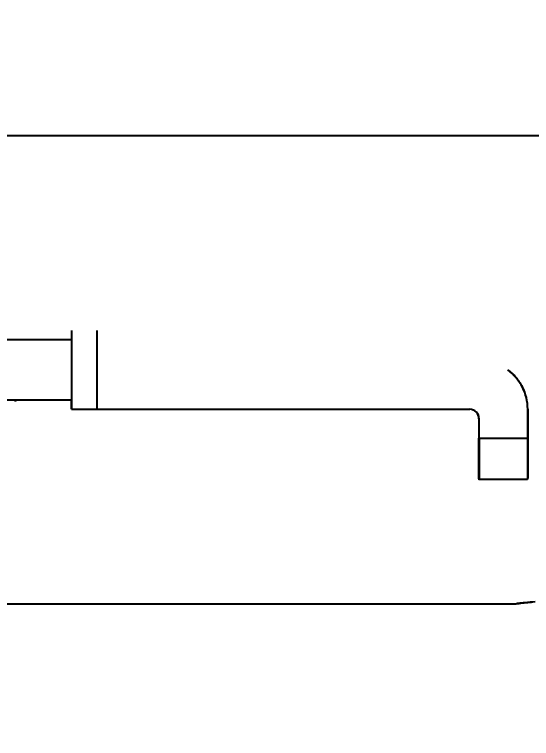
# Model space of a CAD drawing. Header units: millimetres. Extents: x -73584 to -37571, y -61249 to -50748.
# Drawn here: x -48123.2 to -48068, y -55437.5 to -55360.2 of the extents above; entities that cross this region are included whole.
import ezdxf

# ---------------------------------------------------------------- set-up
doc = ezdxf.new("R2010")
doc.units = ezdxf.units.MM
doc.header["$LTSCALE"] = 200
doc.header["$PDSIZE"] = -1
for name, color, linetype in [('23-D0489-B_TDXF_CONTINUOUS_LINE', 7, 'Continuous'), ('DEFAULT_5_DXF_CONTINUOUS_LINE', 7, 'Continuous'), ('DIM', 3, 'Continuous')]:
    doc.layers.add(name, color=color, linetype=linetype)
doc.styles.add('TSSD_Dimension', font='tssdeng.shx', dxfattribs={"width": 0.7, "bigfont": 'hztxt.shx'})
doc.dimstyles.new('TSSD_20_20', dxfattribs={"dimtxt": 60, "dimasz": 20, "dimexe": 20, "dimexo": 50, "dimgap": 20, "dimtad": 1, "dimdec": 0, "dimzin": 0, "dimdsep": 46, "dimtxsty": 'TSSD_Dimension', "dimblk": 'ARCHTICK', "dimcen": 0, "dimdle": 20, "dimclrt": 7, "dimadec": 0, "dimazin": 0, "dimtfac": 1, "dimtdec": 0, "dimtix": 1, "dimtmove": 2, "dimatfit": 3, "dimfxl": 1, "dimtolj": 1, "dimtzin": 0, "dimarcsym": 0})

# ---------------------------------------------------------------- blocks, each defined once
blk = doc.blocks.new('_ArchTick')
at = {"color": 0, "linetype": 'ByBlock'}
blk.add_lwpolyline([(-0.7071, -0.7071, 0.5, 0.5, 0), (0.7071, 0.7071, 0.5, 0.5, 0)], format="xyseb", dxfattribs=at)
blk = doc.blocks.new('*D695')
at = {"layer": 'Defpoints', "color": 0, "transparency": 16777216}
for p in [(-48319.696, -55360.208), (-47443.71, -55372.753), (-47443.71, -55715.197)]:
    blk.add_point(p, dxfattribs=at)
at = {"layer": 'DIM', "color": 0, "lineweight": -2, "transparency": 16777216}
for p, q in [((-48319.696, -55410.208), (-48319.696, -55735.197)), ((-47443.71, -55422.753), (-47443.71, -55735.197)), ((-48339.696, -55715.197), (-47423.71, -55715.197))]:
    blk.add_line(p, q, dxfattribs=at)
at = {"layer": 'DIM', "color": 0, "lineweight": -2, "transparency": 16777216, "xscale": 20, "yscale": 20, "zscale": 20, "rotation": 180}
blk.add_blockref('_ArchTick', (-48319.696, -55715.197), dxfattribs=at)
at = {"layer": 'DIM', "color": 0, "lineweight": -2, "transparency": 16777216, "xscale": 20, "yscale": 20, "zscale": 20}
blk.add_blockref('_ArchTick', (-47443.71, -55715.197), dxfattribs=at)
at = {"layer": 'DIM', "color": 7, "transparency": 16777216, "insert": (-47881.703, -55664.043), "char_height": 60, "attachment_point": 5, "style": 'TSSD_Dimension'}
blk.add_mtext('\\A1;876 [2\'-10 1/2"]', dxfattribs=at)

msp = doc.modelspace()

# ---------------------------------------------------------------- linework, layer by layer
at = {"color": 7, "linetype": 'Continuous'}
for p, q in [((-47551.21, -55373.158), (-48126.21, -55373.158)), ((-48117.108, -55402.358), (-48117.108, -55393.958)), ((-48114.443, -55393.958), (-48114.443, -55402.358)), ((-48117.11, -55394.958), (-48148.43, -55394.958)), ((-48148.43, -55401.358), (-48117.11, -55401.358)), ((-48117.133, -55402.358), (-48117.133, -55401.358)), ((-48117.133, -55402.358), (-48074.58, -55402.358)), ((-48068.38, -55405.448), (-48068.38, -55402.358)), ((-48073.58, -55403.358), (-48073.598, -55403.358)), ((-48073.598, -55403.358), (-48073.598, -55405.448)), ((-48073.58, -55405.448), (-48073.58, -55403.358)), ((-48073.58, -55405.448), (-48068.38, -55405.448)), ((-48068.389, -55409.858), (-48073.589, -55409.858)), ((-48069.71, -55423.158), (-48126.21, -55423.158)), ((-48069.651, -55423.15), (-48069.71, -55423.158)), ((-48069.615, -55423.145), (-48069.651, -55423.15))]:
    msp.add_line(p, q, dxfattribs=at)
for centre, radius, start, end in [((-48073.581, -55402.359), 5.2, 0.00175, 53.86923), ((-48074.58, -55403.358), 1, 0.00063, 89.99925), ((-48066.444, -55446.478), 23.547, 97.56102, 97.74027), ((-48066.16, -55448.508), 25.597, 94.06548, 97.59304)]:
    msp.add_arc(centre, radius, start, end, dxfattribs=at)
msp.add_ellipse((-48074.599, -55403.358), major_axis=(1, 0), ratio=0.999847, start_param=0, end_param=1.552873, dxfattribs=at)
msp.add_open_spline([(-48123.228, -55401.449), (-48123.085, -55401.386), (-48122.925, -55401.358), (-48122.769, -55401.358)], degree=3, dxfattribs=at)
for points, knots in [([(-48073.589, -55409.858), (-48073.596, -55409.858), (-48073.581, -55409.813), (-48073.597, -55409.766), (-48073.589, -55409.652), (-48073.594, -55409.511), (-48073.593, -55409.325), (-48073.595, -55409.007), (-48073.596, -55408.527), (-48073.597, -55407.867), (-48073.598, -55407.114), (-48073.598, -55406.298), (-48073.598, -55405.735), (-48073.598, -55405.448)], [0, 0, 0, 0, 0.004823, 0.01922, 0.043068, 0.076125, 0.118086, 0.168533, 0.292894, 0.444427, 0.617313, 0.804909, 1, 1, 1, 1]), ([(-48073.58, -55405.448), (-48073.58, -55405.735), (-48073.58, -55406.298), (-48073.581, -55407.114), (-48073.582, -55407.867), (-48073.583, -55408.527), (-48073.584, -55409.007), (-48073.585, -55409.325), (-48073.585, -55409.511), (-48073.589, -55409.652), (-48073.582, -55409.766), (-48073.597, -55409.813), (-48073.582, -55409.858), (-48073.589, -55409.858)], [0, 0, 0, 0, 0.195089, 0.382681, 0.555567, 0.7071, 0.831463, 0.881912, 0.923874, 0.956931, 0.98078, 0.995177, 1, 1, 1, 1]), ([(-48068.389, -55409.858), (-48068.371, -55409.124), (-48068.387, -55407.653), (-48068.38, -55406.183), (-48068.38, -55405.448)], [0, 0, 0, 0, 0.499998, 1, 1, 1, 1])]:
    msp.add_open_spline(points, degree=3, knots=knots, dxfattribs=at)
at = {"layer": '23-D0489-B_TDXF_CONTINUOUS_LINE', "color": 7, "linetype": 'Continuous'}
msp.add_line((-48069.71, -55423.126), (-48069.562, -55423.106), dxfattribs=at)
for centre, radius, start, end in [((-48065.379, -55454.602), 31.772, 97.23475, 97.56628), ((-48066.185, -55448.212), 25.332, 95.6758, 97.2446), ((-48066.202, -55448.034), 25.153, 93.11883, 95.67895)]:
    msp.add_arc(centre, radius, start, end, dxfattribs=at)
at = {"layer": 'DEFAULT_5_DXF_CONTINUOUS_LINE', "color": 7, "linetype": 'Continuous'}
msp.add_line((-48068.38, -55402.327), (-48068.38, -55405.416), dxfattribs=at)
for points, start_tangent, end_tangent in [([(-48068.38, -55402.327), (-48068.523, -55401.115), (-48068.945, -55399.971), (-48069.621, -55398.956), (-48070.514, -55398.127)], (0, 1), (-0.807692, 0.589605)), ([(-48068.38, -55405.416), (-48068.381, -55406.277), (-48068.381, -55407.104), (-48068.382, -55407.866), (-48068.382, -55408.214), (-48068.383, -55408.535), (-48068.384, -55408.825), (-48068.384, -55409.083), (-48068.385, -55409.306), (-48068.386, -55409.491), (-48068.386, -55409.569), (-48068.387, -55409.637), (-48068.387, -55409.694), (-48068.388, -55409.742), (-48068.388, -55409.779), (-48068.389, -55409.805), (-48068.389, -55409.815), (-48068.389, -55409.821), (-48068.389, -55409.825), (-48068.389, -55409.827)], (0, -1), (-0.999735, -0.023018))]:
    msp.add_spline(points, degree=3, dxfattribs=dict(at, start_tangent=start_tangent, end_tangent=end_tangent))

# ---------------------------------------------------------------- dimensions: what is measured, and where the dimension line sits
at = {"layer": 'DIM'}
dim = msp.add_linear_dim(base=(-47443.71, -55715.197), p1=(-48319.696, -55360.208), p2=(-47443.71, -55372.753), dimstyle='TSSD_20_20', dxfattribs=at)
dim.commit()
dim.dimension.update_dxf_attribs({"geometry": '*D695', "text_midpoint": (-47881.703, -55664.043)})

doc.saveas('drawing.dxf')
